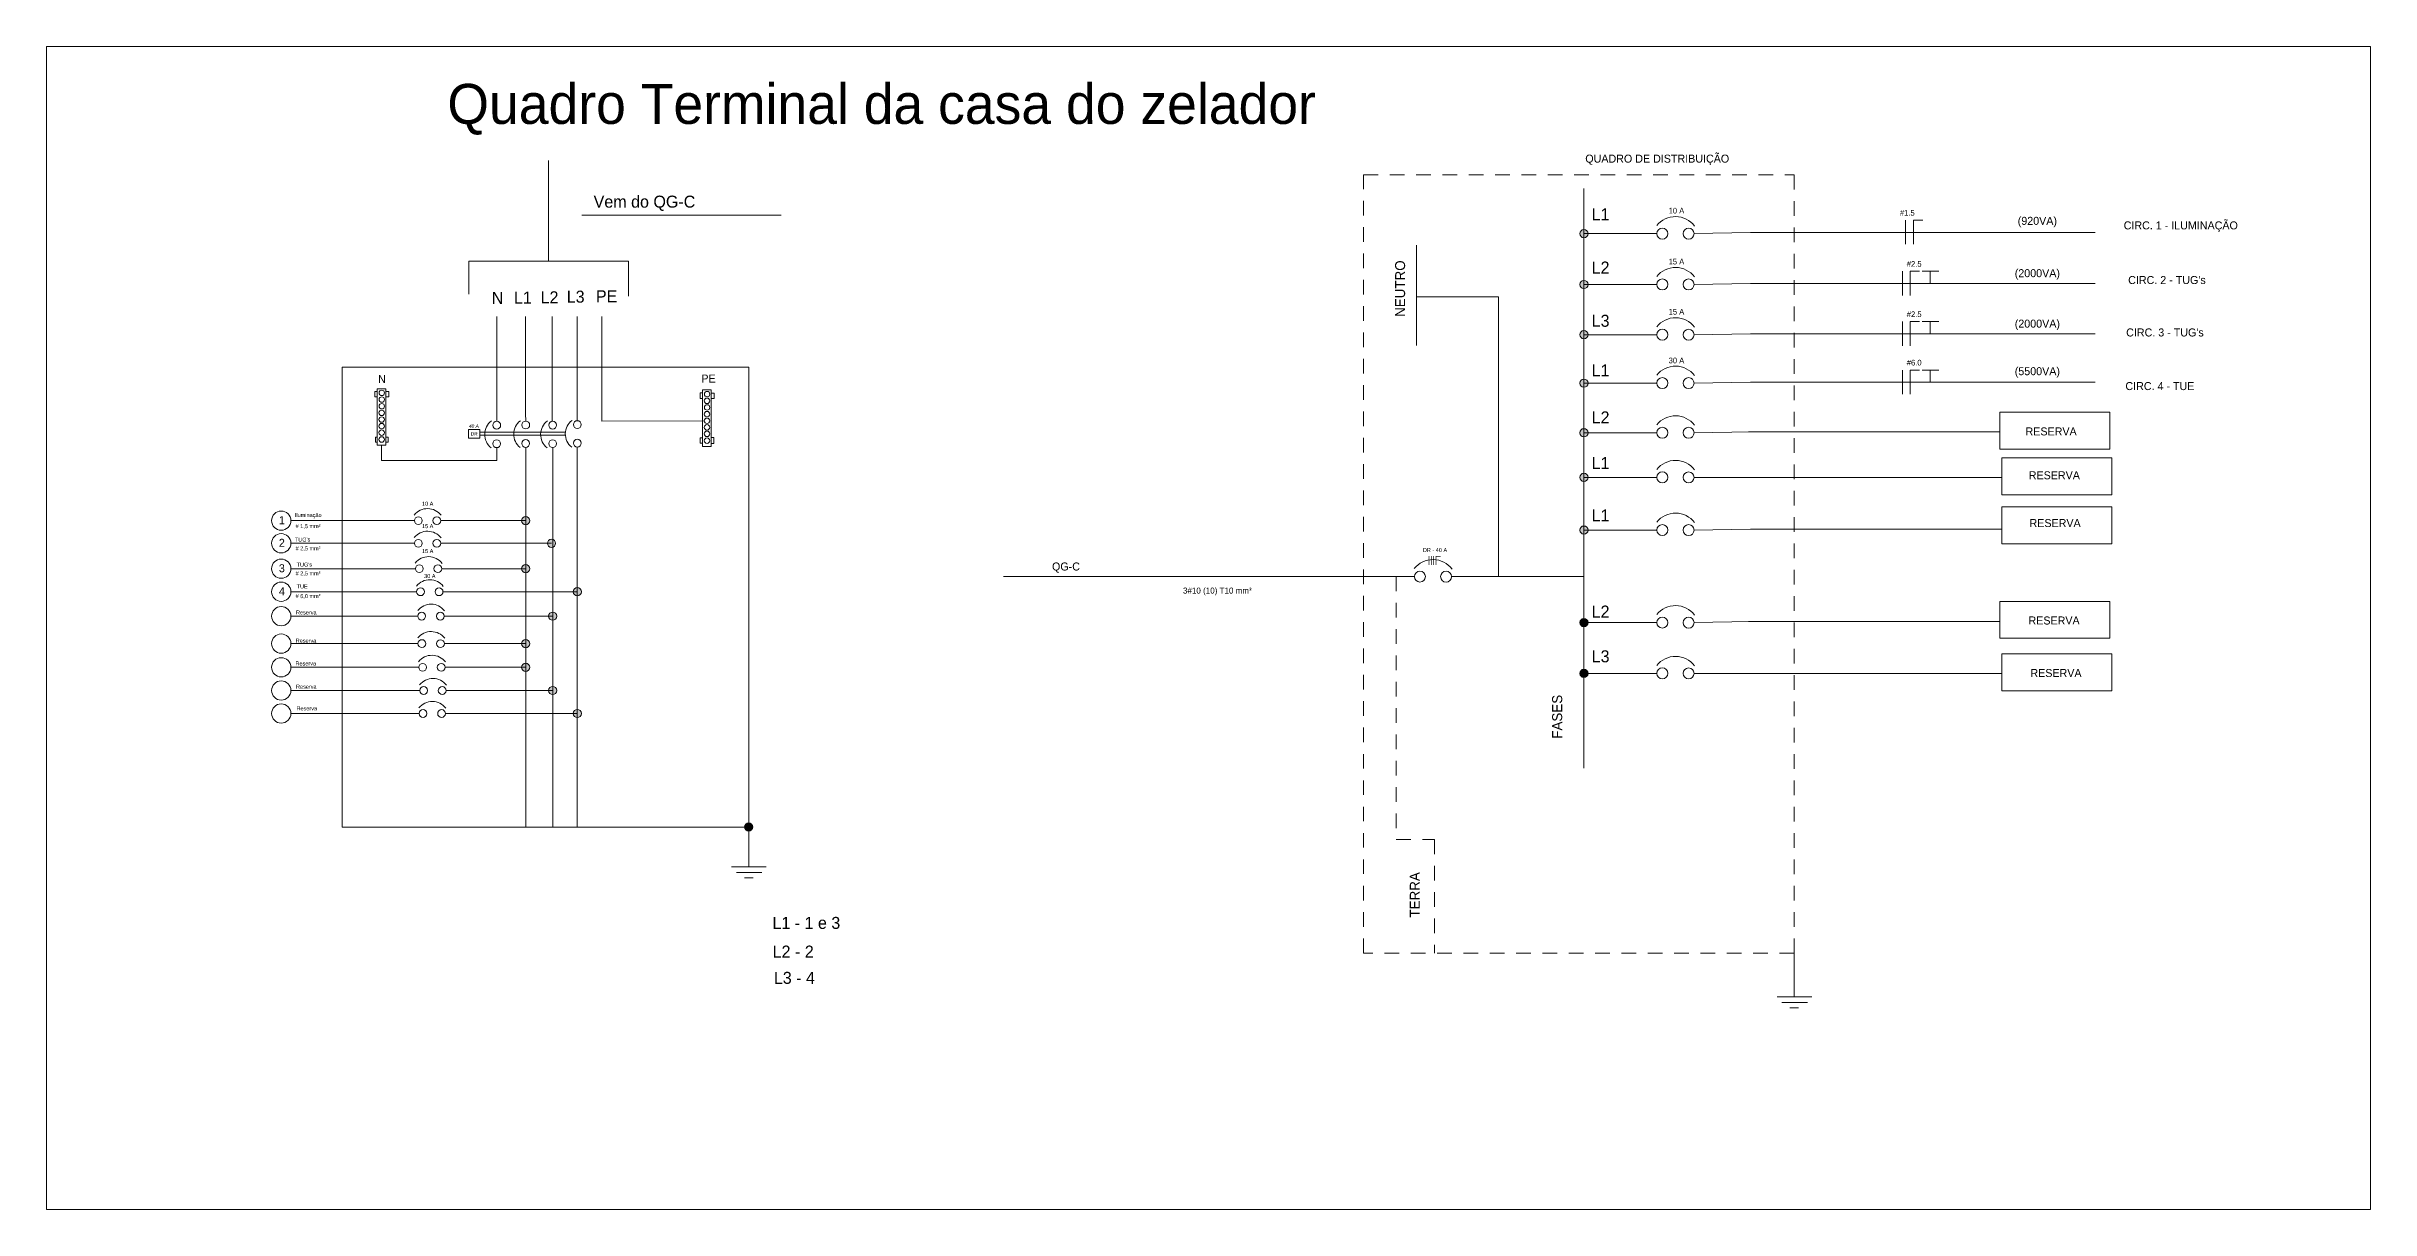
# Model space of a CAD drawing. Header units: millimetres. Extents: x 178 to 457, y 838 to 920.
# Drawn here: x 178.21 to 198.07, y 877.71 to 887.64 of the extents above; entities that cross this region are included whole.
import ezdxf

# ---------------------------------------------------------------- set-up
doc = ezdxf.new("R2010")
doc.units = ezdxf.units.MM
doc.linetypes.add('DASHED', pattern=[0.75, 0.5, -0.25])
doc.linetypes.add('DASHED2', pattern=[0.375, 0.25, -0.125])
doc.layers.add('Unifilar', color=255, linetype='Continuous')

msp = doc.modelspace()

# ---------------------------------------------------------------- hatches: boundary and pattern name
at = {"layer": 'Unifilar', "lineweight": 5, "true_color": 0xffffff}
h = msp.add_hatch(color=7, dxfattribs=at)
h.dxf.hatch_style = 1
edge = h.paths.add_edge_path()
edge.add_arc((191.3464675, 886.0452462), 0.0350053, 0, 360)
edge = h.paths.add_edge_path()
edge.add_arc((191.3464675, 885.6109705), 0.0350053, 0, 360)
edge = h.paths.add_edge_path()
edge.add_arc((191.3464675, 885.1814506), 0.0350053, 0, 360)
edge = h.paths.add_edge_path()
edge.add_arc((191.3464675, 884.7680581), 0.0350053, 0, 360)
edge = h.paths.add_edge_path()
edge.add_arc((191.3464675, 884.3439056), 0.0350053, 0, 360)
edge = h.paths.add_edge_path()
edge.add_arc((191.3464675, 883.9627177), 0.0350053, 0, 360)
edge = h.paths.add_edge_path()
edge.add_arc((191.3464675, 883.5125307), 0.0350053, 0, 360)
h = msp.add_hatch(color=7, dxfattribs=at)
h.dxf.hatch_style = 1
edge = h.paths.add_edge_path()
edge.add_arc((182.3052469, 883.5932664), 0.0350053, 0, 360)
edge = h.paths.add_edge_path()
edge.add_arc((182.5256175, 883.3999385), 0.0350053, 0, 360)
edge = h.paths.add_edge_path()
edge.add_arc((182.3052469, 883.1827331), 0.0350053, 0, 360)
edge = h.paths.add_edge_path()
edge.add_arc((182.745988, 882.9857936), 0.0350053, 0, 360)
edge = h.paths.add_edge_path()
edge.add_arc((182.535508, 882.7773416), 0.0350053, 0, 360)
edge = h.paths.add_edge_path()
edge.add_arc((182.3052469, 882.5429053), 0.0350053, 0, 360)
edge = h.paths.add_edge_path()
edge.add_arc((182.3052469, 882.3404478), 0.0350053, 0, 360)
edge = h.paths.add_edge_path()
edge.add_arc((182.535508, 882.142204), 0.0350053, 0, 360)
edge = h.paths.add_edge_path()
edge.add_arc((182.745988, 881.9455854), 0.0350053, 0, 360)
h = msp.add_hatch(color=7, dxfattribs=at)
h.dxf.hatch_style = 1
edge = h.paths.add_edge_path()
edge.add_arc((191.3464675, 882.722656), 0.0350053, 0, 360)
h = msp.add_hatch(color=7, dxfattribs=at)
h.dxf.hatch_style = 1
edge = h.paths.add_edge_path()
edge.add_arc((191.3464675, 882.2883802), 0.0350053, 0, 360)
h = msp.add_hatch(color=7, dxfattribs=at)
h.dxf.hatch_style = 1
edge = h.paths.add_edge_path()
edge.add_arc((184.2100096, 880.9762467), 0.0350053, 0, 360)

# ---------------------------------------------------------------- linework, layer by layer
at = {"layer": 'Unifilar', "color": 7, "lineweight": 5, "true_color": 0xffffff}
for p, q in [((198.0673149, 887.6435892), (178.2104299, 887.6435892)), ((178.2104299, 877.7089251), (178.2104299, 887.6435892)), ((198.0673149, 877.7089251), (198.0673149, 887.6435892)), ((182.5005031, 885.8112135), (182.5005031, 886.6700526)), ((191.3464675, 883.1152134), (191.3464675, 886.4319543)), ((182.7836937, 886.2037392), (184.4864763, 886.2037392)), ((191.9700035, 886.0452462), (191.3464675, 886.0452462)), ((192.2878101, 886.0450118), (192.7692948, 886.054218)), ((192.7692948, 886.054218), (195.7151201, 886.054218)), ((194.0949376, 886.1612611), (194.0949376, 885.9551199)), ((194.1619534, 886.1612611), (194.1619534, 885.9551199)), ((194.1619534, 886.1612611), (194.241332, 886.1612611)), ((189.9149601, 885.5053201), (189.9149601, 885.9452237)), ((181.8185887, 885.6772534), (181.8185887, 885.8112135)), ((181.8185887, 885.8112135), (183.1824175, 885.8112135)), ((181.8185887, 885.6772534), (181.8185887, 885.5275673)), ((183.1824175, 885.8112135), (183.1824175, 885.685129)), ((183.1824175, 885.685129), (183.1824175, 885.5117911)), ((192.2878101, 885.610736), (192.7692948, 885.6199423)), ((192.7692948, 885.6199423), (195.7151201, 885.6199423)), ((194.0677238, 885.7230129), (194.0677238, 885.5168717)), ((194.1347396, 885.7230129), (194.1347396, 885.5168717)), ((194.1347396, 885.7230129), (194.2141182, 885.7230129)), ((194.3056561, 885.7230129), (194.2377955, 885.7230129)), ((194.3056561, 885.6199423), (194.3056561, 885.7230129)), ((194.3056561, 885.7230129), (194.3802232, 885.7230129)), ((190.6153476, 885.5053201), (189.9149601, 885.5053201)), ((189.9149601, 885.5053201), (189.9149601, 885.0897956)), ((190.6153476, 883.1152134), (190.6153476, 885.5053201)), ((191.9700035, 885.6109705), (191.3464675, 885.6109705)), ((182.0575142, 885.3384782), (182.0575142, 884.5092352)), ((182.3039598, 885.3384782), (182.3039598, 884.5092352)), ((182.5301747, 885.3384782), (182.5301747, 884.5092352)), ((182.74466, 885.3384782), (182.74466, 884.5092352)), ((182.9561617, 885.3384782), (182.9561617, 884.5092352)), ((194.0677238, 885.293493), (194.0677238, 885.0873518)), ((194.1347396, 885.293493), (194.1347396, 885.0873518)), ((194.1347396, 885.293493), (194.2141182, 885.293493)), ((194.3056561, 885.293493), (194.2377955, 885.293493)), ((194.3056561, 885.1904224), (194.3056561, 885.293493)), ((194.3056561, 885.293493), (194.3802232, 885.293493)), ((191.9700035, 885.1814506), (191.3464675, 885.1814506)), ((192.2878101, 885.1812161), (192.7692948, 885.1904224)), ((192.7692948, 885.1904224), (195.7151201, 885.1904224)), ((184.2100096, 884.9035658), (180.7363127, 884.9035658)), ((180.7363127, 884.4256387), (180.7363127, 884.9035658)), ((184.2100096, 880.9762467), (184.2100096, 884.9035658)), ((194.0677238, 884.8801005), (194.0677238, 884.6739593)), ((194.1347396, 884.8801005), (194.1347396, 884.6739593)), ((194.1347396, 884.8801005), (194.2141182, 884.8801005)), ((194.3056561, 884.8801005), (194.2377955, 884.8801005)), ((194.3056561, 884.7770299), (194.3056561, 884.8801005)), ((194.3056561, 884.8801005), (194.3802232, 884.8801005)), ((181.0371635, 884.6959165), (181.0169255, 884.6959165)), ((181.0169255, 884.6959165), (181.0169255, 884.6521243)), ((181.0169255, 884.6521243), (181.0371635, 884.6521243)), ((181.0371635, 884.6714495), (181.0371635, 884.7203834)), ((181.0371635, 884.7203834), (181.1102798, 884.7203834)), ((181.0371635, 884.6714495), (181.0371635, 884.2366876)), ((181.1102798, 884.2366876), (181.1102798, 884.7203834)), ((181.1102798, 884.6950637), (181.1350804, 884.6950637)), ((181.1350804, 884.6521243), (181.1102798, 884.6521243)), ((181.1350804, 884.6950637), (181.1350804, 884.6521243)), ((183.8167185, 884.6854575), (183.7960792, 884.6854575)), ((183.7960792, 884.6854575), (183.7960792, 884.6366992)), ((183.7960792, 884.6366992), (183.8167185, 884.6366992)), ((183.8167185, 884.6609905), (183.8167185, 884.7099245)), ((183.8167185, 884.7099245), (183.8898347, 884.7099245)), ((183.8167185, 884.6609905), (183.8167185, 884.2262286)), ((183.8898347, 884.2262286), (183.8898347, 884.7099245)), ((183.8898347, 884.6834008), (183.9158689, 884.6834008)), ((183.9158689, 884.6366992), (183.8898347, 884.6366992)), ((183.9158689, 884.6834008), (183.9158689, 884.6366992)), ((191.9700035, 884.7680581), (191.3464675, 884.7680581)), ((192.2878101, 884.7678236), (192.7692948, 884.7770299)), ((192.7692948, 884.7770299), (195.7151201, 884.7770299)), ((182.0575142, 884.5092352), (182.0575841, 884.4419785)), ((182.3039598, 884.5092352), (182.3049207, 884.4442071)), ((182.5301747, 884.5092352), (182.5301747, 884.442274)), ((182.74466, 884.5092352), (182.74466, 884.4471368)), ((182.9561617, 884.5092352), (182.9561617, 884.4422205)), ((182.9561617, 884.4422205), (183.8306889, 884.4464195)), ((194.9008359, 884.3525736), (194.9008359, 884.5194419)), ((194.9008359, 884.5194419), (195.8408437, 884.5194419)), ((195.8408437, 884.5194419), (195.8408437, 884.2041179)), ((180.7363127, 884.4256387), (180.7363127, 880.9762467)), ((181.0371635, 884.3076305), (181.020236, 884.3076305)), ((181.020236, 884.3076305), (181.020236, 884.2644904)), ((181.020236, 884.2644904), (181.0371635, 884.2644904)), ((181.0371635, 884.2366876), (181.1102798, 884.2366876)), ((181.0737216, 884.2366876), (181.0737216, 884.1061763)), ((181.1102798, 884.3067025), (181.1302578, 884.3067025)), ((181.1302578, 884.2635624), (181.1102798, 884.2635624)), ((181.1302578, 884.3067025), (181.1302578, 884.2635624)), ((181.9132026, 884.3717105), (181.8149134, 884.3717105)), ((181.8149134, 884.2986795), (181.8149134, 884.3717105)), ((181.9132026, 884.2986795), (181.8149134, 884.2986795)), ((181.9132026, 884.3594488), (181.9132026, 884.3717105)), ((181.9132026, 884.3492406), (181.9132026, 884.3594488)), ((182.6431708, 884.3492406), (181.9132026, 884.3492406)), ((181.9132026, 884.3492406), (181.9132026, 884.322253)), ((182.6431615, 884.322253), (181.9132026, 884.322253)), ((181.9132026, 884.322253), (181.9132026, 884.3109412)), ((181.9132026, 884.3109412), (181.9132026, 884.2986795)), ((182.6431615, 884.322253), (182.6436863, 884.322253)), ((182.6431708, 884.3492406), (182.6439041, 884.3492406)), ((183.7960792, 884.2558875), (183.7960792, 884.3013852)), ((183.7960792, 884.3013852), (183.8167185, 884.3013852)), ((183.8167185, 884.2558875), (183.7960792, 884.2558875)), ((183.9134984, 884.303793), (183.8898347, 884.303793)), ((183.8898347, 884.2535047), (183.9134984, 884.2535047)), ((183.9134984, 884.2535047), (183.9134984, 884.303793)), ((191.9700035, 884.3439056), (191.3464675, 884.3439056)), ((192.2878101, 884.3436712), (192.7692948, 884.3528774)), ((192.7534043, 884.3525736), (194.9008359, 884.3525736)), ((194.9008359, 884.3525736), (194.9008359, 884.2041179)), ((182.0574527, 884.1061763), (181.0737216, 884.1061763)), ((182.0574527, 884.2169061), (182.0574527, 884.1061763)), ((182.3052469, 884.2191384), (182.3052469, 880.9762467)), ((182.535508, 884.2176586), (182.535508, 880.9762467)), ((182.745988, 884.222098), (182.745988, 880.9762467)), ((183.8167185, 884.2262286), (183.8898347, 884.2262286)), ((195.8408437, 884.2041179), (194.9008359, 884.2041179)), ((194.9167265, 883.9624832), (194.9167265, 884.1293515)), ((194.9167265, 884.1293515), (195.8567343, 884.1293515)), ((195.8567343, 884.1293515), (195.8567343, 883.8140275)), ((191.9700035, 883.9627177), (191.3464675, 883.9627177)), ((192.2878101, 883.9624832), (192.7692948, 883.9624832)), ((192.7692948, 883.9624832), (194.9167265, 883.9624832)), ((194.9167265, 883.9624832), (194.9167265, 883.8140275)), ((195.8567343, 883.8140275), (194.9167265, 883.8140275)), ((194.9167265, 883.5443246), (194.9167265, 883.7111929)), ((194.9167265, 883.7111929), (195.8567343, 883.7111929)), ((195.8567343, 883.7111929), (195.8567343, 883.3958689)), ((181.3540112, 883.5934324), (180.2985601, 883.5934324)), ((181.5790835, 883.5932664), (182.3052469, 883.5932664)), ((191.9700035, 883.5125307), (191.3464675, 883.5125307)), ((192.2878101, 883.5122962), (192.7692948, 883.5215025)), ((192.7692948, 883.5215025), (194.9167265, 883.5215025)), ((194.9167265, 883.5443246), (194.9167265, 883.3958689)), ((181.3539294, 883.4001046), (180.2985601, 883.4001046)), ((181.5790018, 883.3999385), (182.3052469, 883.3999385)), ((182.3052469, 883.3999385), (182.5256175, 883.3999385)), ((195.8567343, 883.3958689), (194.9167265, 883.3958689)), ((181.3627165, 883.1828992), (180.2985601, 883.1828992)), ((181.5877888, 883.1827331), (182.3052469, 883.1827331)), ((187.7631414, 883.1156823), (186.3881251, 883.1156823)), ((187.7631414, 883.1156823), (188.7619287, 883.1154479)), ((188.7619287, 883.1154479), (189.8981146, 883.1154479)), ((190.2159211, 883.1152134), (191.3464675, 883.1152134)), ((191.3464675, 883.1152134), (191.3464675, 881.4792627)), ((181.3730974, 882.9859596), (180.2985601, 882.9859596)), ((181.5981698, 882.9857936), (182.745988, 882.9857936)), ((194.9002162, 882.7368257), (194.9002162, 882.903694)), ((194.9002162, 882.903694), (195.8402241, 882.903694)), ((195.8402241, 882.903694), (195.8402241, 882.58837)), ((181.3833558, 882.7775077), (180.2985601, 882.7775077)), ((181.6084281, 882.7773416), (182.3052469, 882.7773416)), ((182.3052469, 882.7773416), (182.535508, 882.7773416)), ((191.9700035, 882.722656), (191.3464675, 882.722656)), ((192.2878101, 882.7224215), (192.7692948, 882.7316277)), ((192.7527846, 882.7313121), (194.9002162, 882.7313121)), ((194.9002162, 882.7368257), (194.9002162, 882.58837)), ((181.3847045, 882.5430713), (180.2985601, 882.5430713)), ((181.6097768, 882.5429053), (182.3052469, 882.5429053)), ((195.8402241, 882.58837), (194.9002162, 882.58837)), ((194.9167265, 882.2881457), (194.9167265, 882.455014)), ((194.9167265, 882.455014), (195.8567343, 882.455014)), ((195.8567343, 882.455014), (195.8567343, 882.13969)), ((181.3912436, 882.3406138), (180.2985601, 882.3406138)), ((181.616316, 882.3404478), (182.3052469, 882.3404478)), ((191.9700035, 882.2883802), (191.3464675, 882.2883802)), ((192.2878101, 882.2881457), (192.7692948, 882.2881457)), ((192.7692948, 882.2881457), (194.9167265, 882.2881457)), ((194.9167265, 882.2881457), (194.9167265, 882.13969)), ((181.399622, 882.14237), (180.2985601, 882.14237)), ((181.6246944, 882.142204), (182.535508, 882.142204)), ((195.8567343, 882.13969), (194.9167265, 882.13969)), ((181.3943498, 881.9457514), (180.2985601, 881.9457514)), ((181.6194221, 881.9455854), (182.745988, 881.9455854)), ((180.7363127, 880.9762467), (184.2100096, 880.9762467)), ((184.2100096, 881.011252), (184.2100096, 880.6362765)), ((184.0640809, 880.6362765), (184.3594416, 880.6362765)), ((184.1051526, 880.5880935), (184.3224459, 880.5880935)), ((184.1732115, 880.5420917), (184.2477111, 880.5420917)), ((193.1429893, 879.8999002), (193.1429893, 879.5249247)), ((192.9970605, 879.5249247), (193.2924213, 879.5249247)), ((193.0381323, 879.4767418), (193.2554256, 879.4767418)), ((193.1061912, 879.4307399), (193.1806908, 879.4307399)), ((178.2104299, 877.7089251), (198.0673149, 877.7089251))]:
    msp.add_line(p, q, dxfattribs=at)
at = {"layer": 'Unifilar', "color": 7, "linetype": 'DASHED', "lineweight": 5, "ltscale": 0.25, "true_color": 0xffffff}
for p, q in [((189.7433454, 883.1154479), (189.7433454, 880.8703678)), ((189.7433454, 880.8703678), (190.0700594, 880.8703678)), ((190.0700594, 880.8703678), (190.0700594, 879.8999002))]:
    msp.add_line(p, q, dxfattribs=at)
at = {"layer": 'Unifilar', "color": 7, "linetype": 'DASHED2', "lineweight": 5, "ltscale": 0.5, "true_color": 0xffffff}
msp.add_lwpolyline([(193.1429893, 879.8999002), (189.4638438, 879.8999002), (189.4638438, 886.5477334), (193.1429893, 886.5477334)], close=True, dxfattribs=at)
at = {"layer": 'Unifilar', "color": 7, "lineweight": 5, "true_color": 0xffffff, "const_width": 0.0055939}
for points in [[(190.0215016, 883.2918021), (190.0215095, 883.2134873)], [(190.0422452, 883.2918001), (190.0422531, 883.2134853)], [(190.0617752, 883.2918021), (190.0617831, 883.2134873)], [(190.0792544, 883.2890077), (190.1221411, 883.289012)], [(190.0820517, 883.286211), (190.082059, 883.2134901)]]:
    msp.add_lwpolyline(points, dxfattribs=at)
at = {"layer": 'Unifilar', "color": 7, "lineweight": 5, "true_color": 0xffffff}
for centre, radius in [((191.3464675, 886.0452462), 0.0350053), ((192.0170499, 886.0452462), 0.0470464), ((192.2407637, 886.0450118), 0.0470464), ((191.3464675, 885.6109705), 0.0350053), ((192.0170499, 885.6109705), 0.0470464), ((192.2407637, 885.610736), 0.0470464), ((192.0170499, 885.1814506), 0.0470464), ((192.2407637, 885.1812161), 0.0470464), ((191.3464675, 885.1814506), 0.0350053), ((181.0748864, 884.6273438), 0.0233441), ((181.0754586, 884.6847803), 0.0233441), ((183.8544414, 884.6168848), 0.0233441), ((183.8550136, 884.6743213), 0.0233441), ((191.3464675, 884.7680581), 0.0350053), ((192.0170499, 884.7680581), 0.0470464), ((192.2407637, 884.7678236), 0.0470464), ((181.0740282, 884.513474), 0.0233441), ((181.0744777, 884.4569905), 0.0233441), ((181.075336, 884.5704841), 0.0233441), ((182.0576188, 884.40866), 0.0333185), ((182.305413, 884.4108922), 0.0333185), ((182.5356741, 884.4094124), 0.0333185), ((182.7461541, 884.4138518), 0.0333185), ((183.8535831, 884.503015), 0.0233441), ((183.8540327, 884.4465316), 0.0233441), ((183.854891, 884.5600252), 0.0233441), ((181.0742325, 884.4005824), 0.0233441), ((181.0745595, 884.3451774), 0.0233441), ((181.0745595, 884.2864617), 0.0233441), ((182.0574527, 884.2502246), 0.0333185), ((182.3052469, 884.2524569), 0.0333185), ((182.535508, 884.2509771), 0.0333185), ((182.745988, 884.2554165), 0.0333185), ((183.8537875, 884.3901234), 0.0233441), ((183.8541144, 884.3347185), 0.0233441), ((183.8541144, 884.2760028), 0.0233441), ((191.3464675, 884.3439056), 0.0350053), ((192.0170499, 884.3439056), 0.0470464), ((192.2407637, 884.3436712), 0.0470464), ((191.3464675, 883.9627177), 0.0350053), ((192.0170499, 883.9627177), 0.0470464), ((192.2407637, 883.9624832), 0.0470464), ((180.2163658, 883.5934324), 0.0821943), ((180.2163658, 883.4001046), 0.0821943), ((181.3872479, 883.4001046), 0.0333185), ((181.3873297, 883.5934324), 0.0333185), ((181.5456833, 883.3999385), 0.0333185), ((181.545765, 883.5932664), 0.0333185), ((182.3052469, 883.5932664), 0.0350053), ((182.5256175, 883.3999385), 0.0350053), ((191.3464675, 883.5125307), 0.0350053), ((192.0170499, 883.5125307), 0.0470464), ((192.2407637, 883.5122962), 0.0470464), ((180.2163658, 883.1828992), 0.0821943), ((180.2163658, 882.9859596), 0.0821943), ((181.396035, 883.1828992), 0.0333185), ((181.5544703, 883.1827331), 0.0333185), ((182.3052469, 883.1827331), 0.0350053), ((189.945161, 883.1154479), 0.0470464), ((190.1688747, 883.1152134), 0.0470464), ((180.2163658, 882.7775077), 0.0821943), ((181.4064159, 882.9859596), 0.0333185), ((181.5648513, 882.9857936), 0.0333185), ((182.745988, 882.9857936), 0.0350053), ((181.4166743, 882.7775077), 0.0333185), ((181.5751096, 882.7773416), 0.0333185), ((182.535508, 882.7773416), 0.0350053), ((191.3464675, 882.722656), 0.0350053), ((192.0170499, 882.722656), 0.0470464), ((192.2407637, 882.7224215), 0.0470464), ((180.2163658, 882.5430713), 0.0821943), ((181.418023, 882.5430713), 0.0333185), ((181.5764583, 882.5429053), 0.0333185), ((182.3052469, 882.5429053), 0.0350053), ((180.2163658, 882.3406138), 0.0821943), ((181.4245622, 882.3406138), 0.0333185), ((181.5829975, 882.3404478), 0.0333185), ((182.3052469, 882.3404478), 0.0350053), ((191.3464675, 882.2883802), 0.0350053), ((192.0170499, 882.2883802), 0.0470464), ((192.2407637, 882.2881457), 0.0470464), ((180.2163658, 882.14237), 0.0821943), ((181.4329405, 882.14237), 0.0333185), ((181.5913758, 882.142204), 0.0333185), ((182.535508, 882.142204), 0.0350053), ((180.2163658, 881.9457514), 0.0821943), ((181.4276683, 881.9457514), 0.0333185), ((181.5861036, 881.9455854), 0.0333185), ((182.745988, 881.9455854), 0.0350053), ((184.2100096, 880.9762467), 0.0350053)]:
    msp.add_circle(centre, radius, dxfattribs=at)
for centre, radius, start, end in [((192.1288322, 885.9855952), 0.2048441, 37.18546741, 141.5135363), ((192.1288322, 885.5513194), 0.2048441, 37.18546741, 141.5135363), ((192.1288322, 885.1217995), 0.2048441, 37.18546741, 141.5135363), ((192.1288322, 884.708407), 0.2048441, 37.18546741, 141.5135363), ((182.0996979, 884.3293894), 0.1450717, 127.18546741, 231.5135363), ((182.3474922, 884.3316217), 0.1450717, 127.18546741, 231.5135363), ((182.5777532, 884.3301419), 0.1450717, 127.18546741, 231.5135363), ((182.7882332, 884.3345813), 0.1450717, 127.18546741, 231.5135363), ((192.1288322, 884.2842546), 0.2048441, 37.18546741, 141.5135363), ((192.1288322, 883.9030667), 0.2048441, 37.18546741, 141.5135363), ((181.4664945, 883.5511872), 0.1450717, 37.18546741, 141.5135363), ((192.1288322, 883.4528796), 0.2048441, 37.18546741, 141.5135363), ((181.4664128, 883.3578593), 0.1450717, 37.18546741, 141.5135363), ((181.4751998, 883.140654), 0.1450717, 37.18546741, 141.5135363), ((190.0569432, 883.0557968), 0.2048441, 37.18546741, 141.5135363), ((181.4855807, 882.9437144), 0.1450717, 37.18546741, 141.5135363), ((181.4958391, 882.7352624), 0.1450717, 37.18546741, 141.5135363), ((192.1288322, 882.6630049), 0.2048441, 37.18546741, 141.5135363), ((181.4971878, 882.5008261), 0.1450717, 37.18546741, 141.5135363), ((181.503727, 882.2983686), 0.1450717, 37.18546741, 141.5135363), ((181.5121053, 882.1001248), 0.1450717, 37.18546741, 141.5135363), ((192.1288322, 882.2287292), 0.2048441, 37.18546741, 141.5135363), ((181.5068331, 881.9035062), 0.1450717, 37.18546741, 141.5135363)]:
    msp.add_arc(centre, radius, start, end, dxfattribs=at)

# ---------------------------------------------------------------- texts
at = {"layer": 'Unifilar', "color": 7, "lineweight": 5, "true_color": 0xffffff, "attachment_point": 1}
for s, width, heights, insert, char_height in [('Quadro Terminal da casa do zelador', 12.694108215, [0.6510979], (181.6356488, 887.3242339), 0.341898442), ('\\pxqc;QUADRO DE DISTRIBUIÇÃO', 1.877081336, [0.0878725], (191.034395, 886.719817), 0.068379688), ('Vem do QG-C', 1.5571663, [0.0249249], (182.8853855, 886.3695092), 0.102569533), ('L1 ', 0.49046908, [0.0249249], (191.4127746, 886.2615777), 0.10256953), ('10 A', 0.49046908, [0.0249249], (192.0704304, 886.2655935), 0.04850128), ('#1.5', 0.49046908, [0.0249249], (194.0461065, 886.2466649), 0.04850128), ('\\pxqc;(920VA)', 1.000254183, [0.0468782], (194.7206631, 886.188448), 0.068379688), ('\\pxqc;CIRC. 1 - ILUMINAÇÃO', 1.361416817, [0.0468782], (195.7653766, 886.1496121), 0.068379688), ('15 A', 0.49046908, [0.0249249], (192.0704304, 885.8303622), 0.04850128), ('L2 ', 0.49046908, [0.0249249], (191.4127746, 885.8066996), 0.10256953), ('#2.5', 0.49046908, [0.0249249], (194.105161, 885.8101245), 0.04850128), ('\\pxqc;(2000VA)', 1.000254183, [0.0468782], (194.7206631, 885.7413314), 0.068379688), ("\\pxqc;CIRC. 2 - TUG's", 1.060245394, [0.0094776], (195.7979301, 885.6828193), 0.068379688), ('N', 0.49046908, [0.0249249], (182.0139683, 885.5477984), 0.1025695), ('L1', 0.49046908, [0.0249249], (182.2044917, 885.5503567), 0.10256953), ('L2', 0.49046908, [0.0249249], (182.4323005, 885.552288), 0.10256953), ('L3', 0.49046908, [0.0249249], (182.6556954, 885.5579564), 0.10256953), ('PE', 0.49046908, [0.0249249], (182.9047279, 885.5617437), 0.10256953), ('L3 ', 0.49046908, [0.0249249], (191.4127746, 885.3518965), 0.10256953), ('15 A', 0.49046908, [0.0249249], (192.0704304, 885.4020542), 0.04850128), ('#2.5', 0.49046908, [0.0249249], (194.105161, 885.3806046), 0.04850128), ('\\pxqc;(2000VA)', 1.000254183, [0.0468782], (194.7206631, 885.3104754), 0.068379688), ("\\pxqc;CIRC. 3 - TUG's", 1.025848534, [0.0094776], (195.7979301, 885.2350426), 0.068379688), ('N', 0.49046908, [0.0249249], (181.0442146, 884.8365009), 0.0683797), ('PE', 0.49046908, [0.0249249], (183.8059502, 884.8413291), 0.06837969), ('L1 ', 0.49046908, [0.0249249], (191.4127746, 884.9280752), 0.10256953), ('30 A', 0.49046908, [0.0249249], (192.0704304, 884.9858703), 0.04850128), ('#6.0', 0.49046908, [0.0249249], (194.105161, 884.9672121), 0.04850128), ('\\pxqc;(5500VA)', 1.000254183, [0.0468782], (194.7206631, 884.904005), 0.068379688), ('\\pxqc;CIRC. 4 - TUE', 0.939857583, [0.0094776], (195.7979301, 884.7770299), 0.068379688), ('L2 ', 0.49046908, [0.0249249], (191.4127746, 884.5267519), 0.10256953), ('{\\fArial|b0|i1|c0|p34;40 A}', 0.112736321, [0.0249249], (181.8194605, 884.4150473), 0.029428145), ('DR', 0.49046908, [0.0249249], (181.8350983, 884.3490205), 0.02942814), ('\\pxqc;RESERVA', 1.083632803, [0.0094776], (194.7965499, 884.3895327), 0.068379688), ('L1 ', 0.49046908, [0.0249249], (191.4127746, 884.136835), 0.10256953), ('\\pxqc;RESERVA', 1.114212693, [0.0094776], (194.808838, 884.014973), 0.068379688), ('Iluminação', 0.49046908, [0.0249249], (180.3326701, 883.6580493), 0.03418984), ('10 A', 0.49046908, [0.0249249], (181.4189356, 883.7551747), 0.03418984), ('L1 ', 0.49046908, [0.0249249], (191.4127746, 883.6894139), 0.10256953), ('2', 0.49046908, [0.0249249], (180.1962457, 883.4380093), 0.0683797), ('1', 0.49046908, [0.0249249], (180.1962457, 883.6313371), 0.0683797), ("TUG's", 0.49046908, [0.0249249], (180.3326701, 883.4488173), 0.03418984), ('# 1,5 mm²', 0.49046908, [0.0249249], (180.3391715, 883.5632654), 0.03418984), ('15 A', 0.49046908, [0.0249249], (181.4189356, 883.5633354), 0.03418984), ('\\pxqc;RESERVA', 1.110748913, [0.0094776], (194.8170524, 883.6069296), 0.068379688), ('# 2,5 mm{\\fISOCPEUR|b0|i0|c0|p34;²}', 0.49046908, [0.0249249], (180.3391715, 883.3731672), 0.034189844), ("TUG's", 0.49046908, [0.0249249], (180.3477809, 883.2348848), 0.03418984), ('15 A', 0.49046908, [0.0249249], (181.4189356, 883.3504219), 0.03418984), ('\\pxqc;QG-C', 1.014360067, [0.0878725], (186.4140571, 883.2357769), 0.06837969), ('DR - 40 A', 0.49046908, [0.0249249], (189.9705235, 883.3591278), 0.03418984), ('3', 0.49046908, [0.0249249], (180.1962457, 883.2208039), 0.0683797), ('# 2,5 mm{\\fISOCPEUR|b0|i0|c0|p34;²}', 0.49046908, [0.0249249], (180.3391715, 883.1597834), 0.034189844), ('TUE', 0.49046908, [0.0249249], (180.3481523, 883.0488966), 0.03418984), ('30 A', 0.49046908, [0.0249249], (181.4373029, 883.136878), 0.03418984), ('4', 0.49046908, [0.0249249], (180.1962457, 883.0238643), 0.0683797), ('# 6,0 mm{\\fISOCPEUR|b0|i0|c0|p34;²}', 0.49046908, [0.0249249], (180.3391715, 882.9656826), 0.034189844), ('3#10 (10) T10 mm{\\fISOCPEUR|b0|i0|c0|p34;²}', 0.953675376, [0.0249249], (187.9209468, 883.0215445), 0.051284766), ('L2', 0.49046908, [0.0249249], (191.4127746, 882.867859), 0.10256953), ('Reserva', 0.49046908, [0.0249249], (180.3425011, 882.82591), 0.03418984), ('\\pxqc;RESERVA', 1.117476746, [0.0094776], (194.8047565, 882.7746007), 0.068379688), ('Reserva', 0.49046908, [0.0249249], (180.3398444, 882.5850572), 0.03418984), ('L3 ', 0.49046908, [0.0249249], (191.4127746, 882.4855639), 0.10256953), ('Reserva', 0.49046908, [0.0249249], (180.338201, 882.3902025), 0.03418984), ('\\pxqc;RESERVA', 1.117476746, [0.0094776], (194.8212667, 882.3259207), 0.068379688), ('Reserva', 0.49046908, [0.0249249], (180.3422003, 882.19214), 0.03418984), ('Reserva', 0.49046908, [0.0249249], (180.3465184, 882.0069245), 0.03418984), ('L1 - 1 e 3', 3.344974523, [0], (184.4132467, 880.2086566), 0.10256953), ('L2 - 2', 3.02681262, [0.0249249], (184.4150894, 879.9634094), 0.10256953), ('L3 - 4', 3.486608823, [0.0249249], (184.4253677, 879.7390649), 0.10256953)]:
    msp.add_mtext_dynamic_manual_height_columns(s, width=width, gutter_width=3.0654318, heights=heights, dxfattribs=dict(at, insert=insert, char_height=char_height))
at = {"layer": 'Unifilar', "color": 7, "lineweight": 5, "true_color": 0xffffff, "char_height": 0.08547461, "attachment_point": 1, "rotation": 90}
for s, width, insert in [('\\pxqc;NEUTRO', 0.714614359, (189.7332218, 885.2178077)), ('\\pxqc;FASES', 0.308453029, (191.0751842, 881.7638248)), ('\\pxqc,t0;TERRA', 0.555182836, (189.8584931, 880.1191732))]:
    msp.add_mtext_dynamic_manual_height_columns(s, width=width, gutter_width=3.0654318, heights=[0.0094776], dxfattribs=dict(at, insert=insert))

doc.saveas('drawing.dxf')
